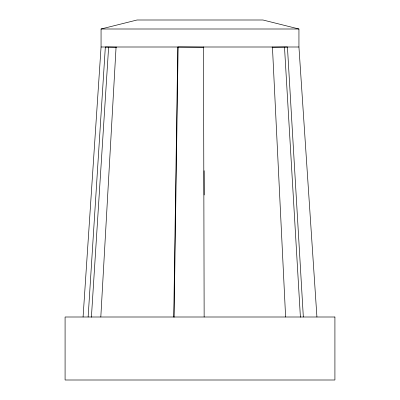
<?xml version="1.0" encoding="UTF-8"?>
<svg xmlns="http://www.w3.org/2000/svg" width="400" height="400" viewBox="0 0 400 400"><rect width="100%" height="100%" fill="white"/><g stroke="black" fill="none" stroke-linecap="round" stroke-linejoin="round"><path stroke-width="0.6" d="M173.74 317L177.78 47L203.85 47.235L203.51 47L204.145 317M174.085 317.235L178.125 47.235M100.81 317L116.07 47M88.13 317L105.34 47L116.36 47.235M91.4 317.235L108.61 47.235M83.075 317L101.06 47L101.06 29L137.04 20L262.96 20L298.94 29L298.94 47L316.925 317M272.015 47.235L287.435 47L303.335 317M101.06 29L298.94 29M101.06 47L298.94 47M284.51 47.235L300.41 317.235M272.44 47L285.61 317M204.14 170.7L204.2 195.02M334.915 317L65.085 317L65.085 380L334.915 380L334.915 317"/></g></svg>
